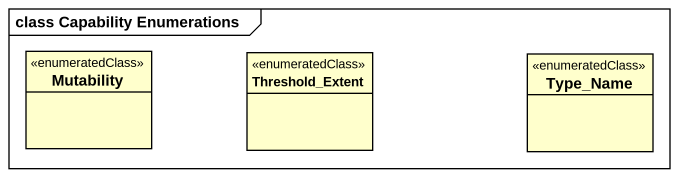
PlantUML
@startuml
mainframe class Capability Enumerations
hide circle
hide empty members
class Mutability <<enumeratedClass>>
class Threshold_Extent <<enumeratedClass>>
class Type_Name <<enumeratedClass>>
@enduml
